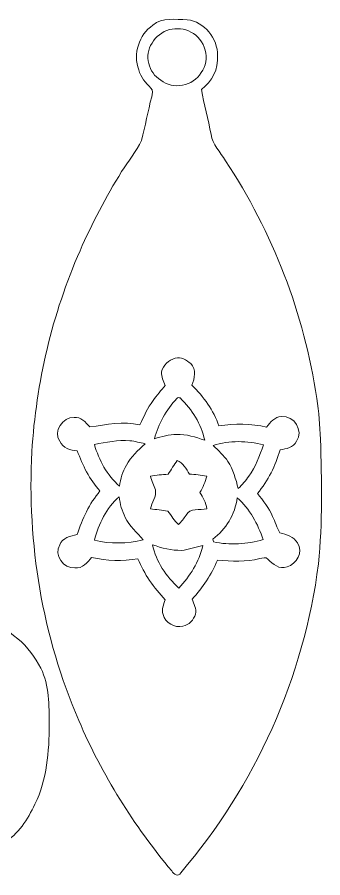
# Model space of a CAD drawing. Header units: centimetres. Extents: x -16.3 to 16.3, y -16 to 16.1.
# Drawn here: x 4.99 to 16.32, y -16 to 15.96 of the extents above; entities that cross this region are included whole.
import ezdxf

# ---------------------------------------------------------------- set-up
doc = ezdxf.new("R2010")
doc.units = ezdxf.units.CM
doc.header["$MEASUREMENT"] = 0
doc.layers.add('Layer 1', color=7, linetype='Continuous')

msp = doc.modelspace()

# ---------------------------------------------------------------- linework, layer by layer
at = {"layer": 'Layer 1', "color": 8, "lineweight": 9}
for points, knots in [([(10.01688, 15.66173), (10.37036, 15.95735), (10.86319, 15.87092), (11.28723, 15.86387), (11.28723, 15.86387), (11.9314, 15.79966), (12.42741, 15.1636), (12.41259, 14.52966), (12.41259, 14.52966), (12.45457, 14.04283), (12.21115, 13.55917), (11.81781, 13.27801), (11.81781, 13.27801), (11.91306, 12.71638), (12.06475, 12.1664), (12.17305, 11.60725), (12.17305, 11.60725), (12.23444, 11.22766), (12.51913, 10.94509), (12.71104, 10.62688), (12.71104, 10.62688), (14.46011, 7.97576), (15.63451, 4.94115), (16.09206, 1.79649), (16.09206, 1.79649), (16.19049, 1.29943), (16.17744, 0.79072), (16.23776, 0.28907), (16.23776, 0.28907), (16.26845, -1.25398), (16.31713, -2.80444), (16.15627, -4.34255), (16.15627, -4.34255), (15.62463, -8.55718), (13.80747, -12.5912), (11.04805, -15.81594), (11.04805, -15.81594), (10.95385, -15.99233), (10.79193, -15.8618), (10.71502, -15.74609), (10.71502, -15.74609), (9.30674, -14.06334), (8.1334, -12.18021), (7.27015, -10.16125), (7.27015, -10.16125), (5.90843, -7.03318), (5.35351, -3.57808), (5.52566, -0.17836), (5.52566, -0.17836), (5.68724, 2.38776), (6.28025, 4.93057), (7.31354, 7.28678), (7.31354, 7.28678), (7.7591, 8.3003), (8.27204, 9.28491), (8.85765, 10.22471), (8.85765, 10.22471), (9.09718, 10.61489), (9.39705, 10.96837), (9.59531, 11.38253), (9.59531, 11.38253), (9.73818, 11.91664), (9.82885, 12.46344), (9.97312, 12.99755), (9.97312, 12.99755), (9.99642, 13.10585), (10.04334, 13.24202), (9.94491, 13.3281), (9.94491, 13.3281), (9.75052, 13.51966), (9.56356, 13.73309), (9.48947, 14.00261), (9.48947, 14.00261), (9.27745, 14.58999), (9.49159, 15.31389), (10.01688, 15.66173), (10.01688, 15.66173), (10.01688, 15.66173), (10.01688, 15.66173), (10.01688, 15.66173)], [0, 0, 0, 0, 0.04761905, 0.04761905, 0.04761905, 0.04761905, 0.0952381, 0.0952381, 0.0952381, 0.0952381, 0.14285714, 0.14285714, 0.14285714, 0.14285714, 0.19047619, 0.19047619, 0.19047619, 0.19047619, 0.23809524, 0.23809524, 0.23809524, 0.23809524, 0.28571429, 0.28571429, 0.28571429, 0.28571429, 0.33333333, 0.33333333, 0.33333333, 0.33333333, 0.38095238, 0.38095238, 0.38095238, 0.38095238, 0.42857143, 0.42857143, 0.42857143, 0.42857143, 0.47619048, 0.47619048, 0.47619048, 0.47619048, 0.52380952, 0.52380952, 0.52380952, 0.52380952, 0.57142857, 0.57142857, 0.57142857, 0.57142857, 0.61904762, 0.61904762, 0.61904762, 0.61904762, 0.66666667, 0.66666667, 0.66666667, 0.66666667, 0.71428571, 0.71428571, 0.71428571, 0.71428571, 0.76190476, 0.76190476, 0.76190476, 0.76190476, 0.80952381, 0.80952381, 0.80952381, 0.80952381, 0.85714286, 0.85714286, 0.85714286, 0.85714286, 0.9047619, 0.9047619, 0.9047619, 0.9047619, 1, 1, 1, 1]), ([(10.63424, 15.49521), (10.36013, 15.42925), (10.1213, 15.23275), (9.98476, 14.98827), (9.98476, 14.98827), (9.68491, 14.55083), (9.85142, 13.88761), (10.30509, 13.62126), (10.30509, 13.62126), (10.75912, 13.24661), (11.5116, 13.39795), (11.80899, 13.90101), (11.80899, 13.90101), (12.19246, 14.37726), (11.94939, 15.14455), (11.42411, 15.40808), (11.42411, 15.40808), (11.18916, 15.56048), (10.89741, 15.53614), (10.63424, 15.49521), (10.63424, 15.49521), (10.63424, 15.49521), (10.63424, 15.49521), (10.63424, 15.49521)], [0, 0, 0, 0, 0.14285714, 0.14285714, 0.14285714, 0.14285714, 0.28571429, 0.28571429, 0.28571429, 0.28571429, 0.42857143, 0.42857143, 0.42857143, 0.42857143, 0.57142857, 0.57142857, 0.57142857, 0.57142857, 0.71428571, 0.71428571, 0.71428571, 0.71428571, 1, 1, 1, 1]), ([(10.8452, 3.29615), (10.60214, 3.22489), (10.39293, 3.03368), (10.33508, 2.78251), (10.33508, 2.78251), (10.32803, 2.60542), (10.41128, 2.44525), (10.47514, 2.28544), (10.47514, 2.28544), (10.32097, 2.10023), (10.16433, 1.91644), (10.02217, 1.7217), (10.02217, 1.7217), (9.81756, 1.44724), (9.68174, 1.1308), (9.53463, 0.82388), (9.53463, 0.82388), (8.91691, 0.95512), (8.29355, 0.83023), (7.68114, 0.74239), (7.68114, 0.74239), (7.52415, 0.90926), (7.34952, 1.14103), (7.09059, 1.0927), (7.09059, 1.0927), (6.67642, 1.10787), (6.30636, 0.57764), (6.56459, 0.2104), (6.56459, 0.2104), (6.6803, -0.03584), (6.95724, -0.13426), (7.21335, -0.14132), (7.21335, -0.14132), (7.41267, -0.68036), (7.65856, -1.21023), (8.05472, -1.63568), (8.05472, -1.63568), (7.65962, -2.11017), (7.39327, -2.67144), (7.20841, -3.2574), (7.20841, -3.2574), (6.96006, -3.29409), (6.66443, -3.38052), (6.5593, -3.63593), (6.5593, -3.63593), (6.33952, -4.00494), (6.70853, -4.53305), (7.12551, -4.48824), (7.12551, -4.48824), (7.40209, -4.53128), (7.59118, -4.2854), (7.74534, -4.10019), (7.74534, -4.10019), (8.30589, -4.24589), (8.89115, -4.23848), (9.46019, -4.15099), (9.46019, -4.15099), (9.69409, -4.72284), (10.04969, -5.23472), (10.4769, -5.67958), (10.4769, -5.67958), (10.41022, -5.85279), (10.33932, -6.03553), (10.39152, -6.22532), (10.39152, -6.22532), (10.48254, -6.52448), (10.82086, -6.74355), (11.13201, -6.65536), (11.13201, -6.65536), (11.35814, -6.61832), (11.52818, -6.41335), (11.6005, -6.20698), (11.6005, -6.20698), (11.6326, -6.0126), (11.53805, -5.82633), (11.47067, -5.64994), (11.47067, -5.64994), (11.8746, -5.23296), (12.18505, -4.7366), (12.41189, -4.20355), (12.41189, -4.20355), (12.9347, -4.24906), (13.46987, -4.27129), (13.98457, -4.14852), (13.98457, -4.14852), (14.07664, -4.13829), (14.21246, -4.06562), (14.28478, -4.16545), (14.28478, -4.16545), (14.46082, -4.35384), (14.71694, -4.56444), (14.99104, -4.44697), (14.99104, -4.44697), (15.35687, -4.3676), (15.60135, -3.8924), (15.37804, -3.5675), (15.37804, -3.5675), (15.25069, -3.32549), (14.96635, -3.25952), (14.72717, -3.19038), (14.72717, -3.19038), (14.60793, -3.00235), (14.55783, -2.77939), (14.45729, -2.58183), (14.45729, -2.58183), (14.32394, -2.26645), (14.10592, -1.99799), (13.89426, -1.7327), (13.89426, -1.7327), (14.28478, -1.25327), (14.56665, -0.69624), (14.73563, -0.10286), (14.73563, -0.10286), (14.96952, -0.07676), (15.22529, -0.02349), (15.34488, 0.20829), (15.34488, 0.20829), (15.61652, 0.59846), (15.2528, 1.18231), (14.78432, 1.1248), (14.78432, 1.1248), (14.52714, 1.12198), (14.37404, 0.91984), (14.23292, 0.73957), (14.23292, 0.73957), (13.6519, 0.86198), (13.05253, 0.87751), (12.46657, 0.77908), (12.46657, 0.77908), (12.26654, 1.35799), (11.90177, 1.86669), (11.46397, 2.28967), (11.46397, 2.28967), (11.56557, 2.54791), (11.63189, 2.86964), (11.42199, 3.09401), (11.42199, 3.09401), (11.25971, 3.21748), (11.06392, 3.36036), (10.8452, 3.29615)], [0, 0, 0, 0, 0.02777778, 0.02777778, 0.02777778, 0.02777778, 0.05555556, 0.05555556, 0.05555556, 0.05555556, 0.08333333, 0.08333333, 0.08333333, 0.08333333, 0.11111111, 0.11111111, 0.11111111, 0.11111111, 0.13888889, 0.13888889, 0.13888889, 0.13888889, 0.16666667, 0.16666667, 0.16666667, 0.16666667, 0.19444444, 0.19444444, 0.19444444, 0.19444444, 0.22222222, 0.22222222, 0.22222222, 0.22222222, 0.25, 0.25, 0.25, 0.25, 0.27777778, 0.27777778, 0.27777778, 0.27777778, 0.30555556, 0.30555556, 0.30555556, 0.30555556, 0.33333333, 0.33333333, 0.33333333, 0.33333333, 0.36111111, 0.36111111, 0.36111111, 0.36111111, 0.38888889, 0.38888889, 0.38888889, 0.38888889, 0.41666667, 0.41666667, 0.41666667, 0.41666667, 0.44444444, 0.44444444, 0.44444444, 0.44444444, 0.47222222, 0.47222222, 0.47222222, 0.47222222, 0.5, 0.5, 0.5, 0.5, 0.52777778, 0.52777778, 0.52777778, 0.52777778, 0.55555556, 0.55555556, 0.55555556, 0.55555556, 0.58333333, 0.58333333, 0.58333333, 0.58333333, 0.61111111, 0.61111111, 0.61111111, 0.61111111, 0.63888889, 0.63888889, 0.63888889, 0.63888889, 0.66666667, 0.66666667, 0.66666667, 0.66666667, 0.69444444, 0.69444444, 0.69444444, 0.69444444, 0.72222222, 0.72222222, 0.72222222, 0.72222222, 0.75, 0.75, 0.75, 0.75, 0.77777778, 0.77777778, 0.77777778, 0.77777778, 0.80555556, 0.80555556, 0.80555556, 0.80555556, 0.83333333, 0.83333333, 0.83333333, 0.83333333, 0.86111111, 0.86111111, 0.86111111, 0.86111111, 0.88888889, 0.88888889, 0.88888889, 0.88888889, 0.91666667, 0.91666667, 0.91666667, 0.91666667, 0.94444444, 0.94444444, 0.94444444, 0.94444444, 1, 1, 1, 1]), ([(10.902, 1.79508), (10.92987, 1.84024), (10.98278, 1.8353), (11.02653, 1.81695), (11.02653, 1.81695), (11.46891, 1.39397), (11.81499, 0.85352), (11.93705, 0.24744), (11.93705, 0.24744), (11.60544, 0.37056), (11.25795, 0.47499), (10.90023, 0.4584), (10.90023, 0.4584), (10.61519, 0.47604), (10.34567, 0.37409), (10.07473, 0.30459), (10.07473, 0.30459), (10.21479, 0.8641), (10.51077, 1.37457), (10.902, 1.79508)], [0, 0, 0, 0, 0.16666667, 0.16666667, 0.16666667, 0.16666667, 0.33333333, 0.33333333, 0.33333333, 0.33333333, 0.5, 0.5, 0.5, 0.5, 0.66666667, 0.66666667, 0.66666667, 0.66666667, 1, 1, 1, 1]), ([(7.8487, 0.09116), (8.28191, 0.17689), (8.72148, 0.26579), (9.16633, 0.23227), (9.16633, 0.23227), (9.35365, 0.20546), (9.53886, 0.15995), (9.72406, 0.11727), (9.72406, 0.11727), (9.47325, -0.12791), (9.19595, -0.35757), (9.0351, -0.67719), (9.0351, -0.67719), (8.88305, -0.91143), (8.82696, -1.1873), (8.77616, -1.45753), (8.77616, -1.45753), (8.31719, -1.05078), (8.01557, -0.49374), (7.8487, 0.09116)], [0, 0, 0, 0, 0.16666667, 0.16666667, 0.16666667, 0.16666667, 0.33333333, 0.33333333, 0.33333333, 0.33333333, 0.5, 0.5, 0.5, 0.5, 0.66666667, 0.66666667, 0.66666667, 0.66666667, 1, 1, 1, 1]), ([(12.25031, 0.05447), (12.85321, 0.23862), (13.51396, 0.23933), (14.12215, 0.07917), (14.12215, 0.07917), (13.96411, -0.32053), (13.83499, -0.74175), (13.57605, -1.09135), (13.57605, -1.09135), (13.45611, -1.25221), (13.32205, -1.40179), (13.18341, -1.54678), (13.18341, -1.54678), (13.09028, -1.19965), (12.9982, -0.84405), (12.79924, -0.5396), (12.79924, -0.5396), (12.6493, -0.31277), (12.44434, -0.1325), (12.25031, 0.05447)], [0, 0, 0, 0, 0.16666667, 0.16666667, 0.16666667, 0.16666667, 0.33333333, 0.33333333, 0.33333333, 0.33333333, 0.5, 0.5, 0.5, 0.5, 0.66666667, 0.66666667, 0.66666667, 0.66666667, 1, 1, 1, 1]), ([(10.91964, -0.49868), (11.1253, -0.60769), (11.26077, -0.80877), (11.37295, -1.00633), (11.37295, -1.00633), (11.58709, -1.02785), (11.8044, -1.04161), (12.01607, -1.08535), (12.01607, -1.08535), (11.9688, -1.3016), (11.86931, -1.50092), (11.76136, -1.69248), (11.76136, -1.69248), (11.8799, -1.87663), (11.98538, -2.07419), (12.01819, -2.29361), (12.01819, -2.29361), (11.76313, -2.37017), (11.38848, -2.2407), (11.24842, -2.53985), (11.24842, -2.53985), (11.15847, -2.65768), (11.06745, -2.7748), (10.97008, -2.88663), (10.97008, -2.88663), (10.80992, -2.74058), (10.70585, -2.54973), (10.56721, -2.38745), (10.56721, -2.38745), (10.36119, -2.3303), (10.13894, -2.33595), (9.92657, -2.29926), (9.92657, -2.29926), (9.96467, -2.05655), (10.16046, -1.84488), (10.11177, -1.59159), (10.11177, -1.59159), (10.04721, -1.42402), (9.96643, -1.26174), (9.92515, -1.08606), (9.92515, -1.08606), (10.1407, -1.04337), (10.36084, -1.03279), (10.58026, -1.01762), (10.58026, -1.01762), (10.69139, -0.8437), (10.80428, -0.67013), (10.91964, -0.49868)], [0, 0, 0, 0, 0.07692308, 0.07692308, 0.07692308, 0.07692308, 0.15384615, 0.15384615, 0.15384615, 0.15384615, 0.23076923, 0.23076923, 0.23076923, 0.23076923, 0.30769231, 0.30769231, 0.30769231, 0.30769231, 0.38461538, 0.38461538, 0.38461538, 0.38461538, 0.46153846, 0.46153846, 0.46153846, 0.46153846, 0.53846154, 0.53846154, 0.53846154, 0.53846154, 0.61538462, 0.61538462, 0.61538462, 0.61538462, 0.69230769, 0.69230769, 0.69230769, 0.69230769, 0.76923077, 0.76923077, 0.76923077, 0.76923077, 0.84615385, 0.84615385, 0.84615385, 0.84615385, 1, 1, 1, 1]), ([(-3.39397, -1.55031), (-2.89267, -1.16649), (-2.07777, -1.30619), (-1.73556, -1.84135), (-1.73556, -1.84135), (-1.50026, -2.16591), (-1.4551, -2.62381), (-1.64419, -2.98047), (-1.64419, -2.98047), (-1.73591, -3.13887), (-1.85445, -3.27963), (-1.97298, -3.41862), (-1.97298, -3.41862), (-1.91477, -3.92486), (-1.7659, -4.41522), (-1.6583, -4.91228), (-1.6583, -4.91228), (-0.38019, -5.00859), (0.90392, -5.16135), (2.1263, -5.56457), (2.1263, -5.56457), (3.17228, -5.90394), (4.16394, -6.42182), (5.00955, -7.12843), (5.00955, -7.12843), (5.36868, -7.423), (5.64843, -7.80506), (5.86151, -8.21605), (5.86151, -8.21605), (6.17724, -8.86269), (6.16666, -9.60246), (6.17407, -10.30449), (6.17407, -10.30449), (6.16913, -11.3092), (6.0887, -12.3499), (5.64279, -13.26712), (5.64279, -13.26712), (5.37115, -13.82451), (5.02684, -14.39001), (4.47791, -14.71139), (4.47791, -14.71139), (3.78717, -15.14037), (2.99801, -15.38167), (2.20708, -15.54571), (2.20708, -15.54571), (0.70707, -15.87873), (-0.83386, -15.94364), (-2.36456, -15.98421), (-2.36456, -15.98421), (-4.11858, -16.00009), (-5.87754, -15.94788), (-7.61991, -15.73515), (-7.61991, -15.73515), (-8.44681, -15.64096), (-9.26067, -15.34286), (-9.91226, -14.81793), (-9.91226, -14.81793), (-10.66332, -14.24467), (-11.14839, -13.38883), (-11.4479, -12.50583), (-11.4479, -12.50583), (-11.71812, -11.74418), (-11.84512, -10.93632), (-11.84865, -10.12951), (-11.84865, -10.12951), (-11.81232, -9.09692), (-11.43484, -8.06506), (-10.73141, -7.29953), (-10.73141, -7.29953), (-10.33875, -6.85926), (-9.87274, -6.48497), (-9.35133, -6.20804), (-9.35133, -6.20804), (-8.15189, -5.51941), (-6.76407, -5.28094), (-5.41011, -5.10702), (-5.41011, -5.10702), (-4.89786, -5.0347), (-4.38141, -5.00048), (-3.86669, -4.95532), (-3.86669, -4.95532), (-3.67972, -4.93345), (-3.73228, -4.6731), (-3.67231, -4.55033), (-3.67231, -4.55033), (-3.60987, -4.18627), (-3.48569, -3.83173), (-3.44653, -3.46484), (-3.44653, -3.46484), (-3.61481, -3.18403), (-3.89985, -2.93391), (-3.87833, -2.5776), (-3.87833, -2.5776), (-3.92808, -2.17755), (-3.72911, -1.76868), (-3.39397, -1.55031), (-3.39397, -1.55031), (-3.39397, -1.55031), (-3.39397, -1.55031), (-3.39397, -1.55031)], [0, 0, 0, 0, 0.03846154, 0.03846154, 0.03846154, 0.03846154, 0.07692308, 0.07692308, 0.07692308, 0.07692308, 0.11538462, 0.11538462, 0.11538462, 0.11538462, 0.15384615, 0.15384615, 0.15384615, 0.15384615, 0.19230769, 0.19230769, 0.19230769, 0.19230769, 0.23076923, 0.23076923, 0.23076923, 0.23076923, 0.26923077, 0.26923077, 0.26923077, 0.26923077, 0.30769231, 0.30769231, 0.30769231, 0.30769231, 0.34615385, 0.34615385, 0.34615385, 0.34615385, 0.38461538, 0.38461538, 0.38461538, 0.38461538, 0.42307692, 0.42307692, 0.42307692, 0.42307692, 0.46153846, 0.46153846, 0.46153846, 0.46153846, 0.5, 0.5, 0.5, 0.5, 0.53846154, 0.53846154, 0.53846154, 0.53846154, 0.57692308, 0.57692308, 0.57692308, 0.57692308, 0.61538462, 0.61538462, 0.61538462, 0.61538462, 0.65384615, 0.65384615, 0.65384615, 0.65384615, 0.69230769, 0.69230769, 0.69230769, 0.69230769, 0.73076923, 0.73076923, 0.73076923, 0.73076923, 0.76923077, 0.76923077, 0.76923077, 0.76923077, 0.80769231, 0.80769231, 0.80769231, 0.80769231, 0.84615385, 0.84615385, 0.84615385, 0.84615385, 0.88461538, 0.88461538, 0.88461538, 0.88461538, 0.92307692, 0.92307692, 0.92307692, 0.92307692, 1, 1, 1, 1]), ([(7.84588, -3.46625), (8.01169, -2.86406), (8.27698, -2.25622), (8.77087, -1.84982), (8.77087, -1.84982), (8.79909, -2.11617), (8.86541, -2.37863), (8.99276, -2.61605), (8.99276, -2.61605), (9.14058, -2.9459), (9.42809, -3.17768), (9.6574, -3.44861), (9.6574, -3.44861), (9.06438, -3.59501), (8.44067, -3.60701), (7.84588, -3.46625)], [0, 0, 0, 0, 0.2, 0.2, 0.2, 0.2, 0.4, 0.4, 0.4, 0.4, 0.6, 0.6, 0.6, 0.6, 1, 1, 1, 1]), ([(13.14355, -1.89251), (13.62403, -2.2915), (13.90096, -2.869), (14.11227, -3.44367), (14.11227, -3.44367), (13.51185, -3.60912), (12.86873, -3.66521), (12.25843, -3.51846), (12.25843, -3.51846), (12.25278, -3.49588), (12.24185, -3.45073), (12.2362, -3.42815), (12.2362, -3.42815), (12.72974, -3.06161), (13.06347, -2.50352), (13.14355, -1.89251)], [0, 0, 0, 0, 0.2, 0.2, 0.2, 0.2, 0.4, 0.4, 0.4, 0.4, 0.6, 0.6, 0.6, 0.6, 1, 1, 1, 1]), ([(10.00347, -3.6317), (10.34567, -3.75976), (10.70797, -3.84548), (11.07486, -3.84301), (11.07486, -3.84301), (11.34544, -3.81268), (11.60402, -3.71601), (11.87072, -3.66275), (11.87072, -3.66275), (11.73773, -4.26917), (11.38918, -4.79657), (10.97361, -5.24707), (10.97361, -5.24707), (10.52205, -4.80363), (10.12941, -4.26317), (10.00347, -3.6317)], [0, 0, 0, 0, 0.2, 0.2, 0.2, 0.2, 0.4, 0.4, 0.4, 0.4, 0.6, 0.6, 0.6, 0.6, 1, 1, 1, 1])]:
    msp.add_open_spline(points, degree=3, knots=knots, dxfattribs=at)

doc.saveas('drawing.dxf')
